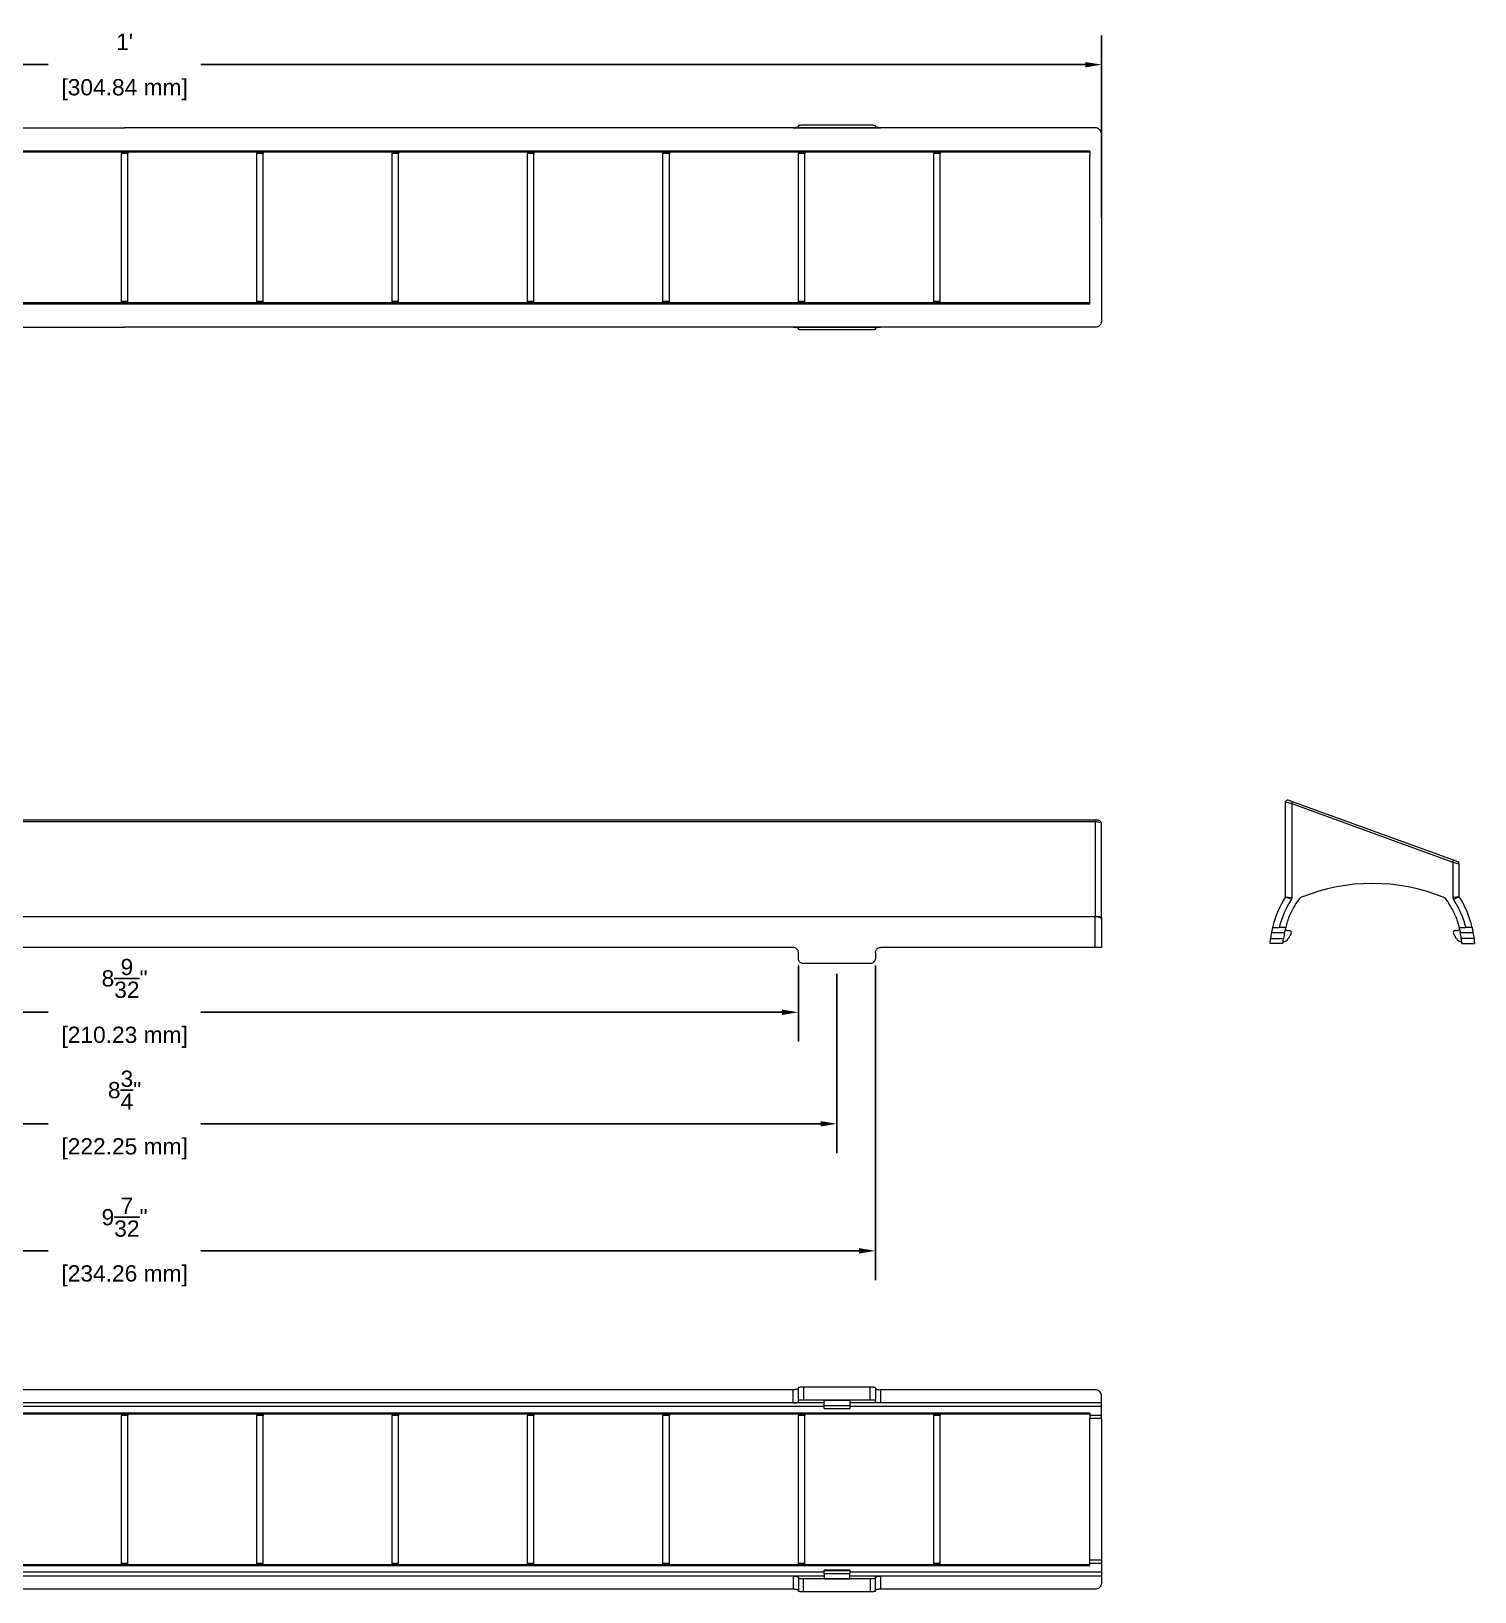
# Model space of a CAD drawing. Header units: inches. Extents: x -0.6 to 17.3, y 0 to 9.6.
# Drawn here: x 8.42 to 17.29, y 0 to 9.59 of the extents above; entities that cross this region are included whole.
import ezdxf

# ---------------------------------------------------------------- set-up
doc = ezdxf.new("R2010")
doc.units = ezdxf.units.IN
doc.header["$MEASUREMENT"] = 0
doc.layers.get('Defpoints').update_dxf_attribs({"color": 1})
doc.layers.add('Asymmetric', color=7, linetype='Continuous')
doc.styles.get("Standard").update_dxf_attribs({"font": 'Arial.ttf'})
doc.dimstyles.new('.1 DIM', dxfattribs={"dimscale": 0, "dimtxt": 0.1, "dimasz": 0.1, "dimexe": 0.18, "dimexo": 0.0625, "dimgap": 0.09, "dimtad": 0, "dimtih": 1, "dimtoh": 1, "dimdec": 5, "dimzin": 0, "dimdsep": 46, "dimlunit": 4, "dimtxsty": 'Standard', "dimcen": 0.09, "dimadec": 0, "dimazin": 0, "dimtfac": 1, "dimtdec": 5, "dimtofl": 0, "dimtmove": 0, "dimatfit": 3, "dimfxl": 1, "dimtolj": 1, "dimtzin": 0, "dimarcsym": 0})

# ---------------------------------------------------------------- blocks, each defined once
blk = doc.blocks.new('*D61')
at = {"layer": 'Defpoints', "color": 0, "lineweight": -2, "transparency": 16777216}
for p, q in [((2.9963, 8.447), (2.9963, 9.5657)), ((14.9978, 8.447), (14.9978, 9.5657)), ((3.0963, 9.3857), (8.5285, 9.3857)), ((14.8978, 9.3857), (9.4657, 9.3857))]:
    blk.add_line(p, q, dxfattribs=at)
at = {"layer": 'Defpoints', "color": 0, "transparency": 16777216}
for p in [(14.9978, 9.3857), (2.9963, 8.3845), (14.9978, 8.3845)]:
    blk.add_point(p, dxfattribs=at)
for points in [[(3.0963, 9.4023), (3.0963, 9.369), (2.9963, 9.3857)], [(14.8978, 9.4023), (14.8978, 9.369), (14.9978, 9.3857)]]:
    blk.add_solid(points, dxfattribs=at)
at = {"layer": 'Defpoints', "color": 0, "transparency": 16777216, "char_height": 0.1, "attachment_point": 5}
for s, insert in [("\\A1;1'", (8.9971, 9.5257)), ('\\A1;[304.84 mm]', (8.9971, 9.232))]:
    blk.add_mtext(s, dxfattribs=dict(at, insert=insert))
blk = doc.blocks.new('*D66')
at = {"layer": 'Defpoints', "color": 0, "lineweight": -2, "transparency": 16777216}
for p, q in [((4.8586, 3.8482), (4.8586, 3.3818)), ((13.1355, 3.8482), (13.1355, 3.3818)), ((4.9586, 3.5618), (8.5285, 3.5618)), ((13.0355, 3.5618), (9.4657, 3.5618))]:
    blk.add_line(p, q, dxfattribs=at)
at = {"layer": 'Defpoints', "color": 0, "transparency": 16777216}
for p in [(4.8586, 3.9107), (13.1355, 3.9107), (4.8586, 3.5618)]:
    blk.add_point(p, dxfattribs=at)
for points in [[(4.9586, 3.5785), (4.9586, 3.5452), (4.8586, 3.5618)], [(13.0355, 3.5785), (13.0355, 3.5452), (13.1355, 3.5618)]]:
    blk.add_solid(points, dxfattribs=at)
at = {"layer": 'Defpoints', "color": 0, "transparency": 16777216, "char_height": 0.1, "attachment_point": 5}
for s, insert in [('\\A1;8{\\H1x;\\S9/32;}"', (8.9971, 3.7701)), ('\\A1;[210.23 mm]', (8.9971, 3.4082))]:
    blk.add_mtext(s, dxfattribs=dict(at, insert=insert))
blk = doc.blocks.new('*D67')
at = {"layer": 'Defpoints', "color": 0, "lineweight": -2, "transparency": 16777216}
for p, q in [((4.6222, 3.7989), (4.6222, 2.6963)), ((13.372, 3.7989), (13.372, 2.6963)), ((4.7222, 2.8763), (8.5285, 2.8763)), ((13.272, 2.8763), (9.4657, 2.8763))]:
    blk.add_line(p, q, dxfattribs=at)
at = {"layer": 'Defpoints', "color": 0, "transparency": 16777216}
for p in [(4.6222, 3.8614), (13.372, 3.8614), (4.6222, 2.8763)]:
    blk.add_point(p, dxfattribs=at)
for points in [[(4.7222, 2.893), (4.7222, 2.8597), (4.6222, 2.8763)], [(13.272, 2.893), (13.272, 2.8597), (13.372, 2.8763)]]:
    blk.add_solid(points, dxfattribs=at)
at = {"layer": 'Defpoints', "color": 0, "transparency": 16777216, "char_height": 0.1, "attachment_point": 5}
for s, insert in [('\\A1;8{\\H1x;\\S3/4;}"', (8.9971, 3.0833)), ('\\A1;[222.25 mm]', (8.9971, 2.7227))]:
    blk.add_mtext(s, dxfattribs=dict(at, insert=insert))
blk = doc.blocks.new('*D68')
at = {"layer": 'Defpoints', "color": 0, "lineweight": -2, "transparency": 16777216}
for p, q in [((4.3857, 3.8482), (4.3857, 1.9155)), ((13.6085, 3.8482), (13.6085, 1.9155)), ((4.4857, 2.0955), (8.5285, 2.0955)), ((13.5085, 2.0955), (9.4657, 2.0955))]:
    blk.add_line(p, q, dxfattribs=at)
at = {"layer": 'Defpoints', "color": 0, "transparency": 16777216}
for p in [(4.3857, 3.9107), (13.6085, 3.9107), (4.3857, 2.0955)]:
    blk.add_point(p, dxfattribs=at)
for points in [[(4.4857, 2.1121), (4.4857, 2.0788), (4.3857, 2.0955)], [(13.5085, 2.1121), (13.5085, 2.0788), (13.6085, 2.0955)]]:
    blk.add_solid(points, dxfattribs=at)
at = {"layer": 'Defpoints', "color": 0, "transparency": 16777216, "char_height": 0.1, "attachment_point": 5}
for s, insert in [('\\A1;9{\\H1x;\\S7/32;}"', (8.9971, 2.3024)), ('\\A1;[234.26 mm]', (8.9971, 1.9418))]:
    blk.add_mtext(s, dxfattribs=dict(at, insert=insert))

msp = doc.modelspace()

# ---------------------------------------------------------------- linework, layer by layer
at = {"layer": 'Asymmetric', "linetype": 'Continuous', "lineweight": 15}
for p, q in [((4.890176, 8.997681), (8.997083, 8.997681)), ((13.103992, 8.997681), (8.997084, 8.997681)), ((13.576956, 9.01324), (13.167054, 9.01324)), ((14.958407, 8.997681), (13.640018, 8.997681)), ((14.99782, 8.916275), (14.99782, 8.957069)), ((14.926876, 8.854584), (3.067292, 8.854584)), ((14.926876, 8.847031), (3.067292, 8.847031)), ((8.977377, 8.847031), (8.977377, 8.839304)), ((9.01679, 8.839304), (8.977377, 8.839304)), ((8.977377, 7.929716), (8.977377, 8.839304)), ((9.01679, 8.847031), (9.01679, 8.839304)), ((9.01679, 7.929716), (9.01679, 8.839304)), ((9.809006, 8.847031), (9.809006, 8.839304)), ((9.848419, 8.839304), (9.809006, 8.839304)), ((9.809006, 7.929716), (9.809006, 8.839304)), ((9.848419, 8.847031), (9.848419, 8.839304)), ((9.848419, 7.929716), (9.848419, 8.839304)), ((10.640635, 8.847031), (10.640635, 8.839304)), ((10.680049, 8.839304), (10.640635, 8.839304)), ((10.640635, 7.929716), (10.640635, 8.839304)), ((10.680049, 8.847031), (10.680049, 8.839304)), ((10.680049, 7.929716), (10.680049, 8.839304)), ((11.472264, 8.847031), (11.472264, 8.839304)), ((11.511678, 8.839304), (11.472264, 8.839304)), ((11.472264, 7.929716), (11.472264, 8.839304)), ((11.511678, 8.847031), (11.511678, 8.839304)), ((11.511678, 7.929716), (11.511678, 8.839304)), ((12.303893, 8.847031), (12.303893, 8.839304)), ((12.343307, 8.839304), (12.303893, 8.839304)), ((12.303893, 7.929716), (12.303893, 8.839304)), ((12.343307, 8.847031), (12.343307, 8.839304)), ((12.343307, 7.929716), (12.343307, 8.839304)), ((13.135523, 8.847031), (13.135523, 8.839304)), ((13.174936, 8.839304), (13.135523, 8.839304)), ((13.135523, 7.929716), (13.135523, 8.839304)), ((13.174936, 8.847031), (13.174936, 8.839304)), ((13.174936, 7.929716), (13.174936, 8.839304)), ((13.967152, 8.847031), (13.967152, 8.839304)), ((14.006566, 8.839304), (13.967152, 8.839304)), ((13.967152, 7.929716), (13.967152, 8.839304)), ((14.006566, 8.847031), (14.006566, 8.839304)), ((14.006566, 7.929716), (14.006566, 8.839304)), ((14.926876, 8.854584), (14.926876, 8.83906)), ((14.926876, 8.83906), (14.926876, 8.819869)), ((14.99782, 8.83906), (14.99782, 8.893635)), ((14.99782, 8.819869), (14.99782, 8.83906)), ((14.926876, 7.949152), (14.926876, 8.819869)), ((14.99782, 8.819869), (14.99782, 7.949152)), ((14.926876, 7.921992), (3.067292, 7.921992)), ((14.926876, 7.914439), (3.067292, 7.914439)), ((8.977377, 7.921992), (8.977377, 7.929716)), ((9.01679, 7.929716), (8.977377, 7.929716)), ((9.01679, 7.921992), (9.01679, 7.929716)), ((9.848419, 7.929716), (9.809006, 7.929716)), ((9.809006, 7.921992), (9.809006, 7.929716)), ((9.848419, 7.921992), (9.848419, 7.929716)), ((10.680049, 7.929716), (10.640635, 7.929716)), ((10.640635, 7.921992), (10.640635, 7.929716)), ((10.680049, 7.921992), (10.680049, 7.929716)), ((11.511678, 7.929716), (11.472264, 7.929716)), ((11.472264, 7.921992), (11.472264, 7.929716)), ((11.511678, 7.921992), (11.511678, 7.929716)), ((12.303893, 7.921992), (12.303893, 7.929716)), ((12.343307, 7.929716), (12.303893, 7.929716)), ((12.343307, 7.921992), (12.343307, 7.929716)), ((13.135523, 7.921992), (13.135523, 7.929716)), ((13.174936, 7.929716), (13.135523, 7.929716)), ((13.174936, 7.921992), (13.174936, 7.929716)), ((13.967152, 7.921992), (13.967152, 7.929716)), ((14.006566, 7.929716), (13.967152, 7.929716)), ((14.006566, 7.921992), (14.006566, 7.929716)), ((14.926876, 7.929961), (14.926876, 7.949152)), ((14.926876, 7.914439), (14.926876, 7.929961)), ((14.99782, 7.949152), (14.99782, 7.929961)), ((14.99782, 7.929961), (14.99782, 7.875388)), ((4.890176, 7.77134), (8.997083, 7.77134)), ((13.103992, 7.77134), (8.997084, 7.77134)), ((14.958407, 7.77134), (13.640018, 7.77134)), ((14.99782, 7.852746), (14.99782, 7.811954)), ((13.576956, 7.755781), (13.167054, 7.755781)), ((16.128249, 4.854259), (16.167663, 4.844218)), ((16.128249, 4.271857), (16.128249, 4.854259)), ((16.171707, 4.855329), (16.144118, 4.86537)), ((16.167663, 4.844218), (16.171707, 4.855329)), ((16.167663, 4.844218), (17.155765, 4.484578)), ((16.167663, 4.844218), (16.167663, 4.26754)), ((17.159809, 4.495689), (16.171707, 4.855329)), ((14.958407, 4.743162), (3.035761, 4.743162)), ((14.958407, 4.731336), (3.035761, 4.731336)), ((14.958407, 4.743162), (14.958407, 4.731336)), ((14.958407, 4.731336), (14.958407, 4.148932)), ((14.99782, 4.144618), (14.99782, 4.721296)), ((17.155765, 4.484578), (17.159809, 4.495689)), ((17.155765, 4.484578), (17.155765, 4.26754)), ((17.155765, 4.484578), (17.195178, 4.474536)), ((17.187398, 4.485647), (17.159809, 4.495689)), ((17.195178, 4.271857), (17.195178, 4.474536)), ((16.128249, 4.271857), (16.167663, 4.26754)), ((16.167663, 4.26754), (16.165221, 4.256524)), ((17.195178, 4.271857), (17.155765, 4.26754)), ((17.155765, 4.26754), (17.158207, 4.256524)), ((14.958407, 4.148932), (3.035761, 4.148932)), ((14.958407, 3.959949), (14.958407, 4.148932)), ((14.99782, 4.144618), (14.99782, 4.133601)), ((16.041815, 4.051341), (16.122206, 4.051341)), ((16.12995, 4.082872), (16.089156, 4.082872)), ((16.135958, 4.063533), (16.153117, 4.063533)), ((16.163357, 4.045797), (16.144777, 4.013616)), ((17.17865, 4.013616), (17.16007, 4.045797)), ((17.17031, 4.063533), (17.18747, 4.063533)), ((17.193478, 4.082872), (17.234272, 4.082872)), ((17.201222, 4.051341), (17.281613, 4.051341)), ((13.103992, 3.959949), (4.890176, 3.959949)), ((14.958407, 3.959949), (13.640018, 3.959949)), ((16.112082, 3.984338), (16.032984, 3.984338)), ((16.036229, 4.015869), (16.115798, 4.015869)), ((17.287198, 4.015869), (17.20763, 4.015869)), ((17.211345, 3.984338), (17.290444, 3.984338)), ((13.135523, 3.892944), (13.135523, 3.928418)), ((13.576956, 3.861413), (13.167054, 3.861413)), ((13.608487, 3.928418), (13.608487, 3.892944)), ((13.135523, 1.174646), (13.135523, 1.254215)), ((13.167054, 1.257459), (13.167054, 1.178362)), ((13.576956, 1.257459), (13.167054, 1.257459)), ((13.576956, 1.178362), (13.576956, 1.257459)), ((13.608487, 1.254215), (13.608487, 1.174646)), ((13.103992, 1.241902), (4.890176, 1.241902)), ((13.103992, 1.160494), (4.890176, 1.160494)), ((13.103992, 1.160494), (13.103992, 1.241902)), ((13.293177, 1.160494), (13.103992, 1.160494)), ((13.135523, 1.168237), (13.135523, 1.174646)), ((13.576956, 1.178362), (13.167054, 1.178362)), ((13.293177, 1.17742), (13.450832, 1.17742)), ((13.293177, 1.145666), (13.293177, 1.17742)), ((13.450832, 1.17742), (13.450832, 1.145666)), ((13.640018, 1.160494), (13.450832, 1.160494)), ((13.608487, 1.168237), (13.608487, 1.174646)), ((13.640018, 1.241902), (13.640018, 1.160494)), ((14.958407, 1.241902), (13.640018, 1.241902)), ((14.99782, 1.160494), (13.640018, 1.160494)), ((14.99782, 1.160494), (14.99782, 1.201289)), ((14.926876, 1.098803), (3.067292, 1.098803)), ((14.926876, 1.09125), (3.067292, 1.09125)), ((13.293177, 1.137854), (4.70099, 1.137854)), ((8.977377, 1.09125), (8.977377, 1.083524)), ((9.01679, 1.083524), (8.977377, 1.083524)), ((8.977377, 0.173936), (8.977377, 1.083524)), ((9.01679, 1.09125), (9.01679, 1.083524)), ((9.01679, 0.173936), (9.01679, 1.083524)), ((9.809006, 1.09125), (9.809006, 1.083524)), ((9.848419, 1.083524), (9.809006, 1.083524)), ((9.809006, 0.173936), (9.809006, 1.083524)), ((9.848419, 1.09125), (9.848419, 1.083524)), ((9.848419, 0.173936), (9.848419, 1.083524)), ((10.640635, 1.09125), (10.640635, 1.083524)), ((10.680049, 1.083524), (10.640635, 1.083524)), ((10.640635, 0.173936), (10.640635, 1.083524)), ((10.680049, 1.09125), (10.680049, 1.083524)), ((10.680049, 0.173936), (10.680049, 1.083524)), ((11.472264, 1.09125), (11.472264, 1.083524)), ((11.511678, 1.083524), (11.472264, 1.083524)), ((11.472264, 0.173936), (11.472264, 1.083524)), ((11.511678, 1.09125), (11.511678, 1.083524)), ((11.511678, 0.173936), (11.511678, 1.083524)), ((12.303893, 1.09125), (12.303893, 1.083524)), ((12.343307, 1.083524), (12.303893, 1.083524)), ((12.303893, 0.173936), (12.303893, 1.083524)), ((12.343307, 1.09125), (12.343307, 1.083524)), ((12.343307, 0.173936), (12.343307, 1.083524)), ((13.135523, 1.09125), (13.135523, 1.083524)), ((13.174936, 1.083524), (13.135523, 1.083524)), ((13.135523, 0.173936), (13.135523, 1.083524)), ((13.174936, 1.09125), (13.174936, 1.083524)), ((13.174936, 0.173936), (13.174936, 1.083524)), ((13.293177, 1.145666), (13.450832, 1.145666)), ((13.293177, 1.127086), (13.293177, 1.145666)), ((13.293177, 1.127086), (13.450832, 1.127086)), ((13.293177, 1.125502), (13.293177, 1.127086)), ((13.293177, 1.125502), (13.450832, 1.125502)), ((13.450832, 1.145666), (13.450832, 1.127086)), ((14.99782, 1.137854), (13.450832, 1.137854)), ((13.450832, 1.127086), (13.450832, 1.125502)), ((13.967152, 1.09125), (13.967152, 1.083524)), ((14.006566, 1.083524), (13.967152, 1.083524)), ((13.967152, 0.173936), (13.967152, 1.083524)), ((14.006566, 1.09125), (14.006566, 1.083524)), ((14.006566, 0.173936), (14.006566, 1.083524)), ((14.926876, 1.098803), (14.926876, 1.083279)), ((14.99782, 1.083279), (14.926876, 1.083279)), ((14.926876, 1.083279), (14.926876, 1.064088)), ((14.99782, 1.064088), (14.926876, 1.064088)), ((14.926876, 0.193371), (14.926876, 1.064088)), ((14.99782, 1.083279), (14.99782, 1.137854)), ((14.99782, 1.064088), (14.99782, 1.083279)), ((14.99782, 1.064088), (14.99782, 0.193371)), ((14.99782, 0.193371), (14.926876, 0.193371)), ((14.926876, 0.17418), (14.926876, 0.193371)), ((14.99782, 0.193371), (14.99782, 0.17418)), ((14.926876, 0.166211), (3.067292, 0.166211)), ((14.926876, 0.158658), (3.067292, 0.158658)), ((13.293177, 0.119607), (4.70099, 0.119607)), ((13.103992, 0.096965), (4.890176, 0.096965)), ((8.977377, 0.166211), (8.977377, 0.173936)), ((9.01679, 0.173936), (8.977377, 0.173936)), ((9.01679, 0.166211), (9.01679, 0.173936)), ((9.848419, 0.173936), (9.809006, 0.173936)), ((9.809006, 0.166211), (9.809006, 0.173936)), ((9.848419, 0.166211), (9.848419, 0.173936)), ((10.680049, 0.173936), (10.640635, 0.173936)), ((10.640635, 0.166211), (10.640635, 0.173936)), ((10.680049, 0.166211), (10.680049, 0.173936)), ((11.511678, 0.173936), (11.472264, 0.173936)), ((11.472264, 0.166211), (11.472264, 0.173936)), ((11.511678, 0.166211), (11.511678, 0.173936)), ((12.303893, 0.166211), (12.303893, 0.173936)), ((12.343307, 0.173936), (12.303893, 0.173936)), ((12.343307, 0.166211), (12.343307, 0.173936)), ((13.293177, 0.096965), (13.103992, 0.096965)), ((13.103992, 0.096965), (13.103992, 0.015559)), ((13.135523, 0.166211), (13.135523, 0.173936)), ((13.174936, 0.173936), (13.135523, 0.173936)), ((13.174936, 0.166211), (13.174936, 0.173936)), ((13.450832, 0.131957), (13.293177, 0.131957)), ((13.293177, 0.130374), (13.293177, 0.131957)), ((13.293177, 0.130374), (13.450832, 0.130374)), ((13.293177, 0.111793), (13.293177, 0.130374)), ((13.293177, 0.111793), (13.293177, 0.080039)), ((13.293177, 0.111793), (13.450832, 0.111793)), ((13.450832, 0.131957), (13.450832, 0.130374)), ((13.450832, 0.130374), (13.450832, 0.111793)), ((14.99782, 0.119607), (13.450832, 0.119607)), ((13.450832, 0.080039), (13.450832, 0.111793)), ((13.640018, 0.096965), (13.450832, 0.096965)), ((13.640018, 0.096965), (13.640018, 0.015559)), ((14.99782, 0.096965), (13.640018, 0.096965)), ((13.967152, 0.166211), (13.967152, 0.173936)), ((14.006566, 0.173936), (13.967152, 0.173936)), ((14.006566, 0.166211), (14.006566, 0.173936)), ((14.926876, 0.158658), (14.926876, 0.17418)), ((14.99782, 0.17418), (14.926876, 0.17418)), ((14.99782, 0.17418), (14.99782, 0.119607)), ((14.99782, 0.096965), (14.99782, 0.056173)), ((13.103992, 0.015559), (4.890176, 0.015559)), ((13.135523, 0.089222), (13.135523, 0.082813)), ((13.135523, 0.082813), (13.135523, 0.003244)), ((13.167054, 0), (13.167054, 0.079099)), ((13.576956, 0.079099), (13.167054, 0.079099)), ((13.576956, 0), (13.167054, 0)), ((13.293177, 0.080039), (13.450832, 0.080039)), ((13.576956, 0.079099), (13.576956, 0)), ((13.608487, 0.089222), (13.608487, 0.082813)), ((13.608487, 0.003244), (13.608487, 0.082813)), ((14.958407, 0.015559), (13.640018, 0.015559))]:
    msp.add_line(p, q, dxfattribs=at)
at = {"layer": 'Asymmetric'}
for p, q in [((13.640018, 8.997681), (13.103992, 8.997681)), ((13.135523, 9.004409), (13.135523, 9.009995)), ((13.608487, 9.004409), (13.608487, 9.009995)), ((13.640018, 7.77134), (13.103992, 7.77134)), ((13.135523, 7.764612), (13.135523, 7.759025)), ((13.608487, 7.764612), (13.608487, 7.759025))]:
    msp.add_line(p, q, dxfattribs=at)
at = {"layer": 'Asymmetric', "linetype": 'Continuous', "lineweight": 15}
for centre, radius, start, end in [((16.140073, 4.854259), 0.011824, 70, 180), ((17.183354, 4.474536), 0.011824, 0, 70), ((16.661714, 3.193234), 1.16011, 67.9587961, 112.0412039), ((16.661714, 3.935559), 0.630619, 147.7725237, 166.4908455), ((16.661714, 3.933588), 0.555733, 144.8778774, 156.3667306), ((16.242626, 4.22837), 0.043355, 112.0412039, 144.8778774), ((17.080802, 4.22837), 0.043355, 35.1221226, 67.9587961), ((16.661714, 3.933588), 0.555733, 23.6332694, 35.1221226), ((16.661714, 3.935559), 0.630619, 13.5091545, 32.2274763), ((16.661714, 3.935559), 0.630619, 169.4204376, 172.6834727), ((16.661714, 3.935559), 0.551792, 167.8876454, 171.6312361), ((16.110644, 4.033323), 0.039414, 50.0401286, 66.4188579), ((16.153117, 4.051709), 0.011824, 330, 90), ((17.17031, 4.051709), 0.011824, 90, 210), ((17.212784, 4.033323), 0.039414, 113.5811421, 129.9598714), ((16.661714, 3.935559), 0.551792, 8.3687639, 12.1123546), ((16.661714, 3.935559), 0.630619, 7.3165273, 10.5795624), ((16.110644, 4.033323), 0.039414, 273.4609848, 330), ((17.212784, 4.033323), 0.039414, 210, 266.5390152)]:
    msp.add_arc(centre, radius, start, end, dxfattribs=at)
for centre, ratio in [((14.958406, 4.721295), 0.25477916), ((14.958406, 4.144618), 0.10951781)]:
    msp.add_ellipse(centre, major_axis=(0.039414, 0), ratio=ratio, start_param=0, end_param=1.57079633, dxfattribs=at)
for points, knots in [([(13.135523, 9.004409), (13.135162, 9.003716), (13.134441, 9.00233), (13.128823, 9.000269), (13.120595, 8.998644), (13.11175, 8.997793), (13.106084, 8.997711), (13.103992, 8.997681)], [0, 0, 0, 0, 0.22008414, 0.44007866, 0.65933424, 0.87417892, 1, 1, 1, 1]), ([(13.167054, 9.01324), (13.163518, 9.013214), (13.156448, 9.013162), (13.147022, 9.012718), (13.139897, 9.011977), (13.136077, 9.011026), (13.135682, 9.010292), (13.135523, 9.009995)], [0, 0, 0, 0, 0.21352162, 0.42701055, 0.64064893, 0.85493761, 1, 1, 1, 1]), ([(13.608487, 9.009995), (13.608138, 9.010433), (13.607439, 9.011309), (13.601969, 9.012267), (13.593918, 9.012904), (13.585065, 9.013198), (13.579244, 9.013228), (13.576956, 9.01324)], [0, 0, 0, 0, 0.21613947, 0.43231483, 0.64731711, 0.8613654, 1, 1, 1, 1]), ([(13.640018, 8.997681), (13.636542, 8.997762), (13.62959, 8.997926), (13.620298, 8.999157), (13.613147, 9.000893), (13.609111, 9.002762), (13.608671, 9.003922), (13.608487, 9.004409)], [0, 0, 0, 0, 0.20824974, 0.41641936, 0.62739366, 0.84368874, 1, 1, 1, 1]), ([(14.99782, 8.957069), (14.997366, 8.961746), (14.996458, 8.971102), (14.989332, 8.983516), (14.978912, 8.992672), (14.967903, 8.997119), (14.96093, 8.997533), (14.958407, 8.997683)], [0, 0, 0, 0, 0.22317412, 0.4464854, 0.66601401, 0.87913606, 1, 1, 1, 1]), ([(14.99782, 7.875388), (14.99782, 7.870056), (14.99782, 7.860504), (14.99782, 7.855123), (14.99782, 7.852746)], [0, 0, 0, 0, 0.55825037, 1, 1, 1, 1]), ([(13.135523, 7.764612), (13.135162, 7.765305), (13.134441, 7.766691), (13.128823, 7.768751), (13.120595, 7.770376), (13.11175, 7.771228), (13.106084, 7.77131), (13.103992, 7.77134)], [0, 0, 0, 0, 0.22008414, 0.44007866, 0.65933424, 0.87417892, 1, 1, 1, 1]), ([(13.640018, 7.77134), (13.636542, 7.771258), (13.62959, 7.771095), (13.620298, 7.769863), (13.613147, 7.768128), (13.609111, 7.766259), (13.608671, 7.765098), (13.608487, 7.764612)], [0, 0, 0, 0, 0.20824974, 0.41641936, 0.62739366, 0.84368874, 1, 1, 1, 1]), ([(14.99782, 7.811954), (14.997366, 7.807276), (14.996458, 7.79792), (14.989333, 7.785505), (14.97891, 7.776353), (14.967904, 7.7719), (14.96093, 7.771489), (14.958407, 7.77134)], [0, 0, 0, 0, 0.22320617, 0.44651249, 0.66601152, 0.87914245, 1, 1, 1, 1]), ([(13.167054, 7.755781), (13.163518, 7.755807), (13.156448, 7.755858), (13.147022, 7.756303), (13.139897, 7.757043), (13.136077, 7.757994), (13.135682, 7.758729), (13.135523, 7.759025)], [0, 0, 0, 0, 0.21352162, 0.42701055, 0.64064893, 0.85493761, 1, 1, 1, 1]), ([(13.608487, 7.759025), (13.608138, 7.758587), (13.607439, 7.757712), (13.601969, 7.756753), (13.593918, 7.756117), (13.585065, 7.755822), (13.579244, 7.755793), (13.576956, 7.755781)], [0, 0, 0, 0, 0.21613947, 0.43231483, 0.64731711, 0.8613654, 1, 1, 1, 1]), ([(14.99782, 4.721296), (14.997435, 4.723848), (14.996724, 4.728558), (14.992171, 4.73402), (14.985618, 4.738452), (14.975923, 4.741672), (14.965666, 4.743048), (14.959879, 4.743139), (14.958407, 4.743162)], [0, 0, 0, 0, 0.15728057, 0.2902927, 0.45271301, 0.69977689, 0.92363351, 1, 1, 1, 1]), ([(16.128249, 4.271857), (16.128281, 4.271843), (16.128345, 4.271816), (16.128865, 4.271599), (16.129707, 4.27125), (16.130906, 4.270755), (16.132456, 4.270117), (16.134355, 4.269337), (16.136596, 4.268415), (16.1393, 4.267302), (16.142654, 4.265903), (16.146905, 4.264125), (16.152134, 4.261952), (16.158348, 4.259385), (16.162856, 4.257508), (16.165221, 4.256524)], [0, 0, 0, 0, 0.05964259, 0.12008727, 0.18135061, 0.24344854, 0.30639634, 0.37020867, 0.43489961, 0.50048268, 0.57720712, 0.66551611, 0.76541712, 0.87691227, 1, 1, 1, 1]), ([(17.158207, 4.256524), (17.159496, 4.257064), (17.162019, 4.25812), (17.165679, 4.259655), (17.169106, 4.261089), (17.17228, 4.262412), (17.175192, 4.26362), (17.177837, 4.264712), (17.180216, 4.265691), (17.182337, 4.266561), (17.185461, 4.267849), (17.189179, 4.26939), (17.192625, 4.270813), (17.19478, 4.271696), (17.195047, 4.271804), (17.195178, 4.271857)], [0, 0, 0, 0, 0.06723827, 0.13155928, 0.192961, 0.25144179, 0.30700054, 0.35963674, 0.4093506, 0.4561432, 0.50001656, 0.62923759, 0.75556671, 0.87911279, 1, 1, 1, 1]), ([(17.158207, 4.256524), (17.161047, 4.252056), (17.166723, 4.243125), (17.174775, 4.229452), (17.182477, 4.215592), (17.189797, 4.201525), (17.196744, 4.187256), (17.204402, 4.170389), (17.212509, 4.150836), (17.220711, 4.128499), (17.228073, 4.105862), (17.232204, 4.09054), (17.234272, 4.082872)], [0, 0, 0, 0, 0.08341932, 0.16672471, 0.24997624, 0.33323407, 0.41655837, 0.50000915, 0.62508719, 0.74997625, 0.87487948, 1, 1, 1, 1]), ([(14.99782, 4.133601), (14.997784, 4.134106), (14.997712, 4.135092), (14.997157, 4.136515), (14.996337, 4.137845), (14.995271, 4.139077), (14.994019, 4.14021), (14.992626, 4.141244), (14.991135, 4.142178), (14.989587, 4.143015), (14.988017, 4.143758), (14.985104, 4.144971), (14.98038, 4.146469), (14.973373, 4.147885), (14.965965, 4.148769), (14.960903, 4.14888), (14.958406, 4.148934)], [0, 0, 0, 0, 0.06307302, 0.12323973, 0.18050052, 0.23485594, 0.28630666, 0.33485356, 0.38049773, 0.42324056, 0.46308379, 0.50002964, 0.6301505, 0.75677442, 0.8800161, 1, 1, 1, 1]), ([(14.99782, 4.133601), (14.99782, 4.129133), (14.99782, 4.120202), (14.99782, 4.106529), (14.99782, 4.09267), (14.99782, 4.078603), (14.99782, 4.064334), (14.99782, 4.047467), (14.99782, 4.027914), (14.99782, 4.005576), (14.99782, 3.98294), (14.99782, 3.967617), (14.99782, 3.959949)], [0, 0, 0, 0, 0.08341932, 0.16672471, 0.24997624, 0.33323407, 0.41655837, 0.50000915, 0.62508719, 0.74997625, 0.87487948, 1, 1, 1, 1]), ([(16.048542, 4.082872), (16.048542, 4.082872), (16.048338, 4.082031), (16.047581, 4.078822), (16.047028, 4.076452), (16.045068, 4.067711), (16.04336, 4.059613), (16.041815, 4.051341)], [0, 0, 0, 0, 0.25, 0.25, 0.5, 0.5, 1, 1, 1, 1]), ([(16.048542, 4.082872), (16.048542, 4.082872), (16.049634, 4.082872), (16.053794, 4.082872), (16.056868, 4.082872), (16.064404, 4.082872), (16.068928, 4.082872), (16.078622, 4.082872), (16.083874, 4.082872), (16.089156, 4.082872)], [0, 0, 0, 0, 0.25, 0.25, 0.5, 0.5, 0.75, 0.75, 1, 1, 1, 1]), ([(16.122206, 4.051341), (16.123092, 4.055471), (16.124009, 4.059506), (16.125814, 4.067091), (16.126685, 4.070567), (16.128949, 4.079338), (16.12995, 4.082872), (16.12995, 4.082872)], [0, 0, 0, 0, 0.25, 0.25, 0.5, 0.5, 1, 1, 1, 1]), ([(17.193478, 4.082872), (17.193478, 4.082872), (17.193715, 4.082023), (17.194592, 4.0788), (17.195232, 4.076421), (17.19749, 4.067673), (17.19945, 4.059596), (17.201222, 4.051341)], [0, 0, 0, 0, 0.25, 0.25, 0.5, 0.5, 1, 1, 1, 1]), ([(17.274886, 4.082872), (17.274886, 4.082872), (17.273794, 4.082872), (17.269634, 4.082872), (17.26656, 4.082872), (17.259024, 4.082872), (17.2545, 4.082872), (17.244806, 4.082872), (17.239554, 4.082872), (17.234272, 4.082872)], [0, 0, 0, 0, 0.25, 0.25, 0.5, 0.5, 0.75, 0.75, 1, 1, 1, 1]), ([(17.281613, 4.051341), (17.28084, 4.055479), (17.28004, 4.059526), (17.278469, 4.067122), (17.277711, 4.070603), (17.275747, 4.079364), (17.274886, 4.082872), (17.274886, 4.082872)], [0, 0, 0, 0, 0.25, 0.25, 0.5, 0.5, 1, 1, 1, 1]), ([(13.135523, 3.928418), (13.135162, 3.932025), (13.134441, 3.939238), (13.128823, 3.9488), (13.120595, 3.955934), (13.11175, 3.959484), (13.106084, 3.959824), (13.103992, 3.959949)], [0, 0, 0, 0, 0.22007592, 0.44007112, 0.65933429, 0.87417965, 1, 1, 1, 1]), ([(13.608487, 3.928418), (13.608848, 3.932025), (13.609569, 3.939238), (13.615187, 3.9488), (13.623415, 3.955934), (13.63226, 3.959484), (13.637926, 3.959824), (13.640018, 3.959949)], [0, 0, 0, 0, 0.22007647, 0.44007317, 0.6593342, 0.87417961, 1, 1, 1, 1]), ([(14.99782, 3.959949), (14.997366, 3.959949), (14.996458, 3.959949), (14.989332, 3.959949), (14.978912, 3.959949), (14.967903, 3.959949), (14.96093, 3.959949), (14.958407, 3.959949)], [0, 0, 0, 0, 0.22317412, 0.4464854, 0.66601401, 0.87913606, 1, 1, 1, 1]), ([(16.032984, 3.984338), (16.032984, 3.984338), (16.033046, 3.985162), (16.033305, 3.988339), (16.033502, 3.99069), (16.03431, 3.999429), (16.035166, 4.007586), (16.036229, 4.015869)], [0, 0, 0, 0, 0.25, 0.25, 0.5, 0.5, 1, 1, 1, 1]), ([(16.112082, 3.984338), (16.112082, 3.984338), (16.112154, 3.985164), (16.11245, 3.988345), (16.112676, 3.9907), (16.113602, 3.999445), (16.114581, 4.0076), (16.115798, 4.015869)], [0, 0, 0, 0, 0.25, 0.25, 0.5, 0.5, 1, 1, 1, 1]), ([(17.211345, 3.984338), (17.211345, 3.984338), (17.211274, 3.985164), (17.210977, 3.988345), (17.210751, 3.9907), (17.209826, 3.999445), (17.208847, 4.0076), (17.20763, 4.015869)], [0, 0, 0, 0, 0.25, 0.25, 0.5, 0.5, 1, 1, 1, 1]), ([(17.290444, 3.984338), (17.290444, 3.984338), (17.290381, 3.985162), (17.290122, 3.988339), (17.289925, 3.99069), (17.289118, 3.999429), (17.288262, 4.007586), (17.287198, 4.015869)], [0, 0, 0, 0, 0.25, 0.25, 0.5, 0.5, 1, 1, 1, 1]), ([(13.167054, 3.861413), (13.163518, 3.861761), (13.156448, 3.862458), (13.147022, 3.86786), (13.139897, 3.875813), (13.136077, 3.884682), (13.135682, 3.890568), (13.135523, 3.892944)], [0, 0, 0, 0, 0.21352162, 0.42701055, 0.64064893, 0.85493761, 1, 1, 1, 1]), ([(13.608487, 3.892944), (13.608138, 3.889392), (13.607439, 3.882287), (13.601969, 3.872804), (13.593918, 3.865679), (13.585065, 3.861941), (13.579244, 3.861562), (13.576956, 3.861413)], [0, 0, 0, 0, 0.21613893, 0.43231804, 0.64731692, 0.86136615, 1, 1, 1, 1]), ([(13.135523, 1.248628), (13.135162, 1.247936), (13.134441, 1.246552), (13.128823, 1.244492), (13.120595, 1.242863), (13.11175, 1.242011), (13.106084, 1.241932), (13.103992, 1.241902)], [0, 0, 0, 0, 0.22007592, 0.44007112, 0.65933429, 0.87417965, 1, 1, 1, 1]), ([(13.167054, 1.257459), (13.163518, 1.257433), (13.156448, 1.257381), (13.147022, 1.256937), (13.139897, 1.256196), (13.136077, 1.255245), (13.135682, 1.254511), (13.135523, 1.254215)], [0, 0, 0, 0, 0.21352162, 0.42701055, 0.64064893, 0.85493761, 1, 1, 1, 1]), ([(13.608487, 1.254215), (13.608138, 1.254652), (13.607439, 1.255527), (13.601969, 1.256491), (13.593918, 1.257121), (13.585065, 1.257422), (13.579244, 1.257448), (13.576956, 1.257459)], [0, 0, 0, 0, 0.21613893, 0.43231804, 0.64731692, 0.86136615, 1, 1, 1, 1]), ([(13.608487, 1.248628), (13.608848, 1.247936), (13.609569, 1.246552), (13.615187, 1.244492), (13.623415, 1.242863), (13.63226, 1.242011), (13.637926, 1.241932), (13.640018, 1.241902)], [0, 0, 0, 0, 0.22007647, 0.44007317, 0.6593342, 0.87417961, 1, 1, 1, 1]), ([(13.103992, 1.160494), (13.107447, 1.160586), (13.114354, 1.160769), (13.123601, 1.162177), (13.130752, 1.164151), (13.134872, 1.166312), (13.135328, 1.167662), (13.135523, 1.168237)], [0, 0, 0, 0, 0.20627205, 0.41238747, 0.6222268, 0.83891392, 1, 1, 1, 1]), ([(13.167054, 1.178362), (13.163521, 1.178332), (13.156457, 1.178272), (13.147037, 1.177766), (13.139916, 1.176919), (13.136082, 1.175832), (13.135684, 1.174988), (13.135523, 1.174646)], [0, 0, 0, 0, 0.2131479, 0.42627018, 0.63962846, 0.85375863, 1, 1, 1, 1]), ([(13.608487, 1.174646), (13.608137, 1.175147), (13.607437, 1.176151), (13.601957, 1.177252), (13.593892, 1.177979), (13.585043, 1.178317), (13.579233, 1.17835), (13.576956, 1.178362)], [0, 0, 0, 0, 0.21651791, 0.43317074, 0.6483118, 0.86217589, 1, 1, 1, 1]), ([(13.640018, 1.160494), (13.636563, 1.160586), (13.629655, 1.160769), (13.620409, 1.162177), (13.613258, 1.164151), (13.609138, 1.166312), (13.608682, 1.167662), (13.608487, 1.168237)], [0, 0, 0, 0, 0.20626931, 0.41238746, 0.62222498, 0.83891343, 1, 1, 1, 1]), ([(14.99782, 1.201289), (14.997366, 1.205965), (14.996458, 1.215321), (14.989332, 1.227735), (14.978912, 1.236891), (14.967903, 1.241338), (14.96093, 1.241752), (14.958407, 1.241902)], [0, 0, 0, 0, 0.22317412, 0.4464854, 0.66601401, 0.87913606, 1, 1, 1, 1]), ([(13.103992, 0.096965), (13.107447, 0.096873), (13.114354, 0.096689), (13.123601, 0.095287), (13.130751, 0.093306), (13.134872, 0.091151), (13.135328, 0.089799), (13.135523, 0.089222)], [0, 0, 0, 0, 0.20627147, 0.4123804, 0.62222778, 0.83890426, 1, 1, 1, 1]), ([(13.608487, 0.089222), (13.608852, 0.090023), (13.609582, 0.091626), (13.615254, 0.094007), (13.623561, 0.095884), (13.632396, 0.096844), (13.638, 0.096933), (13.640018, 0.096965)], [0, 0, 0, 0, 0.22180282, 0.44355507, 0.6641875, 0.87902676, 1, 1, 1, 1]), ([(14.99782, 0.119607), (14.99782, 0.114275), (14.99782, 0.104723), (14.99782, 0.099342), (14.99782, 0.096965)], [0, 0, 0, 0, 0.55825037, 1, 1, 1, 1]), ([(13.135523, 0.008831), (13.135162, 0.009524), (13.134441, 0.01091), (13.128823, 0.01297), (13.120595, 0.014595), (13.11175, 0.015447), (13.106084, 0.015529), (13.103992, 0.015559)], [0, 0, 0, 0, 0.22008414, 0.44007866, 0.65933424, 0.87417892, 1, 1, 1, 1]), ([(13.167054, 0.079099), (13.163521, 0.079129), (13.156457, 0.07919), (13.147037, 0.079693), (13.139916, 0.080541), (13.136082, 0.081627), (13.135684, 0.082471), (13.135523, 0.082813)], [0, 0, 0, 0, 0.21314837, 0.42626891, 0.63962766, 0.8537583, 1, 1, 1, 1]), ([(13.167054, 0), (13.163518, 0.000026), (13.156448, 0.000078), (13.147022, 0.000522), (13.139897, 0.001263), (13.136077, 0.002214), (13.135682, 0.002948), (13.135523, 0.003244)], [0, 0, 0, 0, 0.21352162, 0.42701055, 0.64064893, 0.85493761, 1, 1, 1, 1]), ([(13.608487, 0.082813), (13.608137, 0.082312), (13.607437, 0.081308), (13.601957, 0.080207), (13.593892, 0.07948), (13.585043, 0.079145), (13.579233, 0.079112), (13.576956, 0.079099)], [0, 0, 0, 0, 0.21651827, 0.43317146, 0.64831288, 0.86217566, 1, 1, 1, 1]), ([(13.608487, 0.003244), (13.608138, 0.002807), (13.607439, 0.001931), (13.601969, 0.000973), (13.593918, 0.000336), (13.585065, 0.000042), (13.579244, 0.000012), (13.576956, 0)], [0, 0, 0, 0, 0.21613947, 0.43231483, 0.64731711, 0.8613654, 1, 1, 1, 1]), ([(13.640018, 0.015559), (13.636542, 0.015477), (13.62959, 0.015314), (13.620298, 0.014083), (13.613147, 0.012347), (13.609111, 0.010478), (13.608671, 0.009318), (13.608487, 0.008831)], [0, 0, 0, 0, 0.20824974, 0.41641936, 0.62739366, 0.84368874, 1, 1, 1, 1]), ([(14.99782, 0.056173), (14.997366, 0.051496), (14.996458, 0.042139), (14.989333, 0.029724), (14.97891, 0.020572), (14.967904, 0.01612), (14.96093, 0.015708), (14.958407, 0.015559)], [0, 0, 0, 0, 0.22320617, 0.44651249, 0.66601152, 0.87914245, 1, 1, 1, 1])]:
    msp.add_open_spline(points, degree=3, knots=knots, dxfattribs=at)
for points in [[(14.99782, 8.893635), (14.99782, 8.903912), (14.99782, 8.911458), (14.99782, 8.916275)], [(16.165221, 4.256524), (16.13069, 4.20311), (16.105004, 4.14447), (16.089156, 4.082872)], [(16.15259, 4.156371), (16.142313, 4.132885), (16.134766, 4.108386), (16.12995, 4.082872)], [(17.170838, 4.156371), (17.181115, 4.132885), (17.188661, 4.108386), (17.193478, 4.082872)], [(14.99782, 1.137854), (14.99782, 1.148131), (14.99782, 1.155677), (14.99782, 1.160494)]]:
    msp.add_open_spline(points, degree=3, dxfattribs=at)

# ---------------------------------------------------------------- dimensions: what is measured, and where the dimension line sits
at = {"layer": 'Defpoints'}
for base, p1, p2, picture, middle in [((14.99782, 9.385669), (2.996347, 8.38451), (14.99782, 8.38451), '*D61', (8.997084, 9.385669)), ((4.38568, 2.095451), (13.608487, 3.910681), (4.38568, 3.910681), '*D68', (8.997084, 2.095451)), ((4.622163, 2.876327), (13.372005, 3.861413), (4.622163, 3.861413), '*D67', (8.997084, 2.876327)), ((4.858645, 3.561824), (13.135523, 3.910681), (4.858645, 3.910681), '*D66', (8.997084, 3.561824))]:
    dim = msp.add_linear_dim(base=base, p1=p1, p2=p2, dimstyle='.1 DIM', override={"dimscale": 1, "dimpost": '\\X'}, dxfattribs=at)
    dim.commit()
    dim.dimension.update_dxf_attribs({"geometry": picture, "text_midpoint": middle})

doc.saveas('drawing.dxf')
